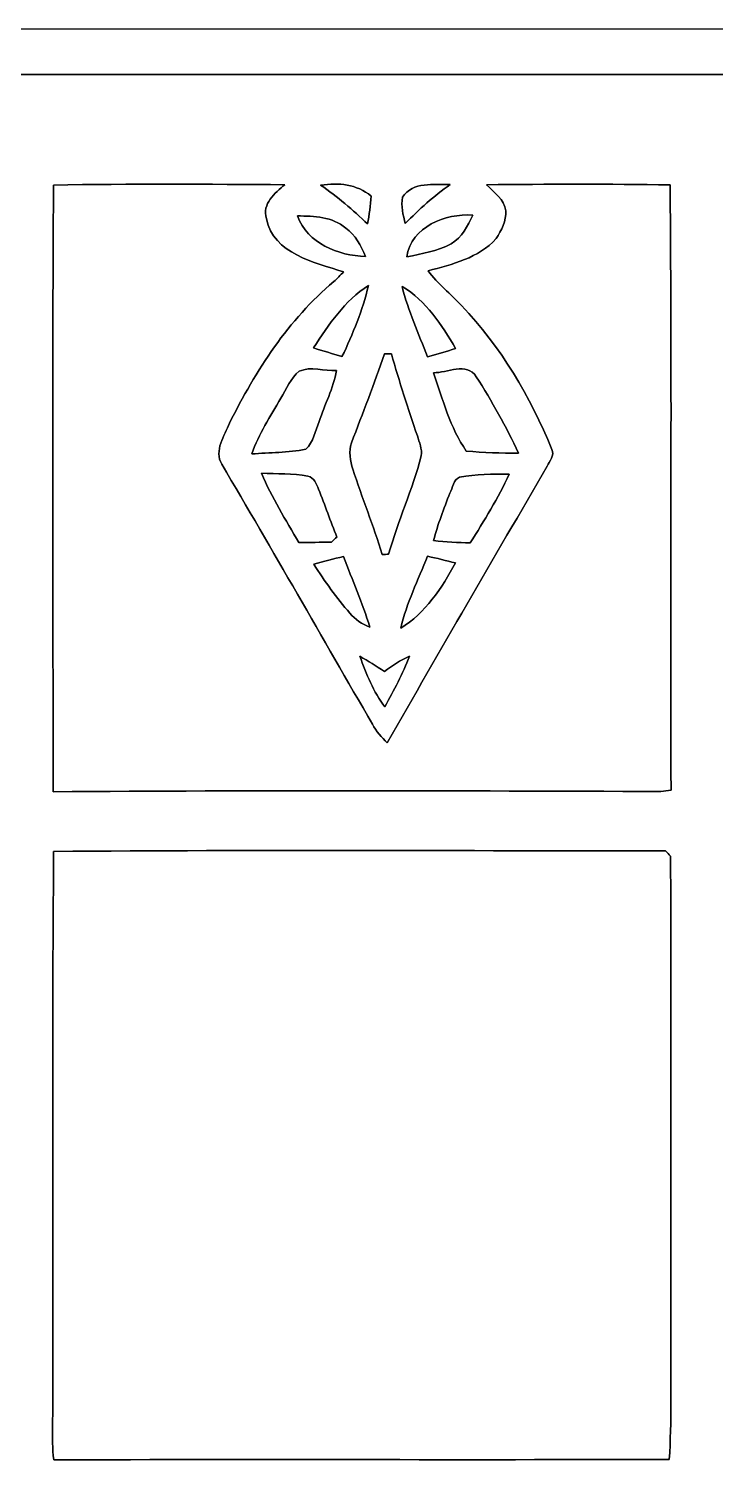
# Model space of a CAD drawing. Header units: centimetres. Extents: x -16.8 to 16.8, y -16.7 to 16.7.
# Drawn here: x -4.78 to 5.36, y -4.81 to 16.67 of the extents above; entities that cross this region are included whole.
import ezdxf

# ---------------------------------------------------------------- set-up
doc = ezdxf.new("R2010")
doc.units = ezdxf.units.CM
doc.header["$MEASUREMENT"] = 0
doc.layers.add('Layer 1', color=7, linetype='Continuous')

msp = doc.modelspace()

# ---------------------------------------------------------------- linework, layer by layer
at = {"layer": 'Layer 1', "color": 7}
for points, knots in [([(-16.77458, 16.66875), (-16.77458, 16.66875), (16.77458, 16.66875), (16.77458, 16.66875), (16.77458, 16.66875), (16.77458, 16.66875), (16.77458, -16.66875), (16.77458, -16.66875), (16.77458, -16.66875), (16.77458, -16.66875), (-16.77458, -16.66875), (-16.77458, -16.66875), (-16.77458, -16.66875), (-16.77458, -16.66875), (-16.77458, 16.66875), (-16.77458, 16.66875), (-16.77458, 16.66875), (-16.77458, 16.66875), (-16.77458, 16.66875), (-16.77458, 16.66875)], [0, 0, 0, 0, 0.16666667, 0.16666667, 0.16666667, 0.16666667, 0.33333333, 0.33333333, 0.33333333, 0.33333333, 0.5, 0.5, 0.5, 0.5, 0.66666667, 0.66666667, 0.66666667, 0.66666667, 1, 1, 1, 1]), ([(-16.1036, 16.00306), (-16.10536, 8.44056), (-16.1036, 0.87771), (-16.10431, -6.68514), (-16.10431, -6.68514), (-16.1096, -9.75184), (-16.09302, -12.81959), (-16.11418, -15.88594), (-16.11418, -15.88594), (-16.09337, -15.96425), (-15.99494, -15.96108), (-15.93003, -15.96566), (-15.93003, -15.96566), (-5.16079, -15.95226), (5.60952, -15.98013), (16.37877, -15.95191), (16.37877, -15.95191), (16.39923, -5.50157), (16.37665, 4.94877), (16.39006, 15.3991), (16.39006, 15.3991), (16.38018, 15.59772), (16.39429, 15.80162), (16.34984, 15.99671), (16.34984, 15.99671), (16.00341, 16.06268), (15.64287, 15.97484), (15.29292, 15.99882), (15.29292, 15.99882), (4.82741, 16.00094), (-5.63809, 15.99247), (-16.1036, 16.00306)], [0, 0, 0, 0, 0.11111111, 0.11111111, 0.11111111, 0.11111111, 0.22222222, 0.22222222, 0.22222222, 0.22222222, 0.33333333, 0.33333333, 0.33333333, 0.33333333, 0.44444444, 0.44444444, 0.44444444, 0.44444444, 0.55555556, 0.55555556, 0.55555556, 0.55555556, 0.66666667, 0.66666667, 0.66666667, 0.66666667, 0.77777778, 0.77777778, 0.77777778, 0.77777778, 1, 1, 1, 1]), ([(-0.46884, 14.36441), (-0.20249, 14.40004), (0.06385, 14.38099), (0.27834, 14.20177), (0.27834, 14.20177), (0.26599, 14.06384), (0.25188, 13.9259), (0.22578, 13.78973), (0.22578, 13.78973), (0.00741, 13.99752), (-0.21908, 14.19472), (-0.46884, 14.36441)], [0, 0, 0, 0, 0.25, 0.25, 0.25, 0.25, 0.5, 0.5, 0.5, 0.5, 1, 1, 1, 1]), ([(0.74295, 14.18343), (0.8957, 14.42156), (1.20333, 14.36546), (1.44851, 14.37217), (1.44851, 14.37217), (1.20509, 14.2046), (0.98672, 14.00634), (0.7814, 13.79502), (0.7814, 13.79502), (0.75247, 13.92061), (0.71261, 14.05643), (0.74295, 14.18343)], [0, 0, 0, 0, 0.25, 0.25, 0.25, 0.25, 0.5, 0.5, 0.5, 0.5, 1, 1, 1, 1]), ([(-4.4196, 14.36441), (-3.27872, 14.38628), (-2.13748, 14.3764), (-0.9966, 14.37005), (-0.9966, 14.37005), (-1.149, 14.24905), (-1.33526, 14.08677), (-1.27176, 13.86769), (-1.27176, 13.86769), (-1.16417, 13.34488), (-0.56127, 13.22282), (-0.13088, 13.08382), (-0.13088, 13.08382), (-0.17639, 13.03337), (-0.22296, 12.98399), (-0.2734, 12.93883), (-0.2734, 12.93883), (-0.9458, 12.37756), (-1.42946, 11.62403), (-1.8161, 10.84651), (-1.8161, 10.84651), (-1.8923, 10.66377), (-2.04752, 10.44257), (-1.9304, 10.24149), (-1.9304, 10.24149), (-1.17757, 8.96726), (-0.44591, 7.68068), (0.29774, 6.40115), (0.29774, 6.40115), (0.35348, 6.29673), (0.43004, 6.20536), (0.51647, 6.12493), (0.51647, 6.12493), (1.29505, 7.49229), (2.08844, 8.85119), (2.87972, 10.21115), (2.87972, 10.21115), (2.91324, 10.28524), (2.99508, 10.37237), (2.94922, 10.46092), (2.94922, 10.46092), (2.63278, 11.23844), (2.19569, 11.97575), (1.61325, 12.58429), (1.61325, 12.58429), (1.45168, 12.75786), (1.264, 12.90673), (1.12007, 13.09617), (1.12007, 13.09617), (1.47391, 13.19777), (1.87043, 13.2842), (2.12443, 13.57348), (2.12443, 13.57348), (2.20627, 13.69236), (2.27683, 13.83489), (2.26836, 13.98305), (2.26836, 13.98305), (2.25178, 14.15556), (2.09232, 14.25434), (1.98437, 14.37005), (1.98437, 14.37005), (2.8889, 14.37781), (3.79377, 14.38346), (4.69829, 14.36652), (4.69829, 14.36652), (4.72581, 11.38661), (4.69935, 8.40669), (4.7117, 5.42678), (4.7117, 5.42678), (4.66196, 5.41902), (4.61257, 5.41055), (4.56318, 5.40597), (4.56318, 5.40597), (1.56774, 5.41937), (-1.42875, 5.42396), (-4.42419, 5.4035), (-4.42419, 5.4035), (-4.4263, 8.39047), (-4.43583, 11.37744), (-4.4196, 14.36441)], [0, 0, 0, 0, 0.04761905, 0.04761905, 0.04761905, 0.04761905, 0.0952381, 0.0952381, 0.0952381, 0.0952381, 0.14285714, 0.14285714, 0.14285714, 0.14285714, 0.19047619, 0.19047619, 0.19047619, 0.19047619, 0.23809524, 0.23809524, 0.23809524, 0.23809524, 0.28571429, 0.28571429, 0.28571429, 0.28571429, 0.33333333, 0.33333333, 0.33333333, 0.33333333, 0.38095238, 0.38095238, 0.38095238, 0.38095238, 0.42857143, 0.42857143, 0.42857143, 0.42857143, 0.47619048, 0.47619048, 0.47619048, 0.47619048, 0.52380952, 0.52380952, 0.52380952, 0.52380952, 0.57142857, 0.57142857, 0.57142857, 0.57142857, 0.61904762, 0.61904762, 0.61904762, 0.61904762, 0.66666667, 0.66666667, 0.66666667, 0.66666667, 0.71428571, 0.71428571, 0.71428571, 0.71428571, 0.76190476, 0.76190476, 0.76190476, 0.76190476, 0.80952381, 0.80952381, 0.80952381, 0.80952381, 0.85714286, 0.85714286, 0.85714286, 0.85714286, 0.9047619, 0.9047619, 0.9047619, 0.9047619, 1, 1, 1, 1]), ([(-0.81033, 13.90826), (-0.56797, 13.90615), (-0.29175, 13.89662), (-0.09772, 13.73011), (-0.09772, 13.73011), (0.04198, 13.62463), (0.13088, 13.47047), (0.19473, 13.31066), (0.19473, 13.31066), (-0.20673, 13.31983), (-0.66675, 13.50327), (-0.81033, 13.90826)], [0, 0, 0, 0, 0.25, 0.25, 0.25, 0.25, 0.5, 0.5, 0.5, 0.5, 1, 1, 1, 1]), ([(0.80398, 13.30325), (0.87383, 13.75375), (1.37619, 13.94425), (1.78082, 13.92202), (1.78082, 13.92202), (1.70709, 13.76116), (1.62066, 13.58653), (1.45944, 13.49657), (1.45944, 13.49657), (1.25836, 13.38545), (1.02482, 13.35193), (0.80398, 13.30325)], [0, 0, 0, 0, 0.25, 0.25, 0.25, 0.25, 0.5, 0.5, 0.5, 0.5, 1, 1, 1, 1]), ([(-0.57326, 11.95881), (-0.3496, 12.29924), (-0.11571, 12.66049), (0.23742, 12.87956), (0.23742, 12.87956), (0.15275, 12.51585), (0.00741, 12.1666), (-0.15311, 11.83005), (-0.15311, 11.83005), (-0.29281, 11.87379), (-0.43392, 11.91648), (-0.57326, 11.95881)], [0, 0, 0, 0, 0.25, 0.25, 0.25, 0.25, 0.5, 0.5, 0.5, 0.5, 1, 1, 1, 1]), ([(0.73519, 12.86581), (1.08973, 12.6552), (1.32327, 12.29854), (1.52682, 11.94999), (1.52682, 11.94999), (1.38959, 11.90554), (1.2513, 11.86427), (1.11196, 11.82617), (1.11196, 11.82617), (0.97719, 12.16942), (0.82691, 12.50774), (0.73519, 12.86581)], [0, 0, 0, 0, 0.25, 0.25, 0.25, 0.25, 0.5, 0.5, 0.5, 0.5, 1, 1, 1, 1]), ([(0.4759, 11.87062), (0.5013, 11.87062), (0.5521, 11.87062), (0.57714, 11.87062), (0.57714, 11.87062), (0.69462, 11.46387), (0.82338, 11.06064), (0.96167, 10.66059), (0.96167, 10.66059), (0.98884, 10.56464), (1.03364, 10.46621), (1.01882, 10.36426), (1.01882, 10.36426), (0.889, 9.87072), (0.67628, 9.40364), (0.53587, 8.91293), (0.53587, 8.91293), (0.51223, 8.91117), (0.46496, 8.90799), (0.44132, 8.90658), (0.44132, 8.90658), (0.31044, 9.33168), (0.14605, 9.74549), (0.00564, 10.16706), (0.00564, 10.16706), (-0.02999, 10.29264), (-0.05927, 10.43234), (-0.01199, 10.55793), (-0.01199, 10.55793), (0.15134, 10.99502), (0.32491, 11.42859), (0.4759, 11.87062)], [0, 0, 0, 0, 0.11111111, 0.11111111, 0.11111111, 0.11111111, 0.22222222, 0.22222222, 0.22222222, 0.22222222, 0.33333333, 0.33333333, 0.33333333, 0.33333333, 0.44444444, 0.44444444, 0.44444444, 0.44444444, 0.55555556, 0.55555556, 0.55555556, 0.55555556, 0.66666667, 0.66666667, 0.66666667, 0.66666667, 0.77777778, 0.77777778, 0.77777778, 0.77777778, 1, 1, 1, 1]), ([(-0.78528, 11.61556), (-0.61242, 11.69352), (-0.41487, 11.61239), (-0.23424, 11.62473), (-0.23424, 11.62473), (-0.28011, 11.36121), (-0.41063, 11.12344), (-0.48966, 10.86979), (-0.48966, 10.86979), (-0.5521, 10.73644), (-0.57221, 10.56428), (-0.68968, 10.46409), (-0.68968, 10.46409), (-0.94933, 10.40624), (-1.22167, 10.41823), (-1.48625, 10.39248), (-1.48625, 10.39248), (-1.39136, 10.68917), (-1.20438, 10.94352), (-1.05974, 11.21657), (-1.05974, 11.21657), (-0.97261, 11.35027), (-0.9144, 11.51431), (-0.78528, 11.61556)], [0, 0, 0, 0, 0.14285714, 0.14285714, 0.14285714, 0.14285714, 0.28571429, 0.28571429, 0.28571429, 0.28571429, 0.42857143, 0.42857143, 0.42857143, 0.42857143, 0.57142857, 0.57142857, 0.57142857, 0.57142857, 0.71428571, 0.71428571, 0.71428571, 0.71428571, 1, 1, 1, 1]), ([(1.19909, 11.59298), (1.39382, 11.58734), (1.6951, 11.75491), (1.83162, 11.53372), (1.83162, 11.53372), (2.06481, 11.17247), (2.27401, 10.79465), (2.45604, 10.40553), (2.45604, 10.40553), (2.19851, 10.4013), (1.94063, 10.41259), (1.68487, 10.43622), (1.68487, 10.43622), (1.44357, 10.78054), (1.3395, 11.20034), (1.19909, 11.59298)], [0, 0, 0, 0, 0.2, 0.2, 0.2, 0.2, 0.4, 0.4, 0.4, 0.4, 0.6, 0.6, 0.6, 0.6, 1, 1, 1, 1]), ([(-1.34549, 10.10708), (-1.11654, 10.09756), (-0.88265, 10.10885), (-0.65617, 10.06334), (-0.65617, 10.06334), (-0.56339, 10.04641), (-0.53411, 9.94657), (-0.49848, 9.87284), (-0.49848, 9.87284), (-0.40464, 9.63824), (-0.32385, 9.39906), (-0.22825, 9.16552), (-0.22825, 9.16552), (-0.25541, 9.14012), (-0.28258, 9.11472), (-0.30903, 9.08897), (-0.30903, 9.08897), (-0.47025, 9.08791), (-0.63006, 9.0865), (-0.79022, 9.08332), (-0.79022, 9.08332), (-0.98601, 9.41881), (-1.18886, 9.75113), (-1.34549, 10.10708)], [0, 0, 0, 0, 0.14285714, 0.14285714, 0.14285714, 0.14285714, 0.28571429, 0.28571429, 0.28571429, 0.28571429, 0.42857143, 0.42857143, 0.42857143, 0.42857143, 0.57142857, 0.57142857, 0.57142857, 0.57142857, 0.71428571, 0.71428571, 0.71428571, 0.71428571, 1, 1, 1, 1]), ([(1.58609, 10.04852), (1.82704, 10.09862), (2.07363, 10.09262), (2.31846, 10.09474), (2.31846, 10.09474), (2.15794, 9.73914), (1.94804, 9.40894), (1.74307, 9.07803), (1.74307, 9.07803), (1.56139, 9.08685), (1.38042, 9.08932), (1.2005, 9.1126), (1.2005, 9.1126), (1.26259, 9.35284), (1.35396, 9.58356), (1.44074, 9.81534), (1.44074, 9.81534), (1.4859, 9.88483), (1.49049, 10.01712), (1.58609, 10.04852)], [0, 0, 0, 0, 0.16666667, 0.16666667, 0.16666667, 0.16666667, 0.33333333, 0.33333333, 0.33333333, 0.33333333, 0.5, 0.5, 0.5, 0.5, 0.66666667, 0.66666667, 0.66666667, 0.66666667, 1, 1, 1, 1]), ([(-0.56727, 8.76547), (-0.42298, 8.80569), (-0.27764, 8.84237), (-0.13159, 8.87871), (-0.13159, 8.87871), (-0.00071, 8.53193), (0.15064, 8.19185), (0.25718, 7.83625), (0.25718, 7.83625), (0.14464, 7.8807), (0.03951, 7.94597), (-0.0381, 8.03981), (-0.0381, 8.03981), (-0.22825, 8.27123), (-0.41346, 8.50829), (-0.56727, 8.76547)], [0, 0, 0, 0, 0.2, 0.2, 0.2, 0.2, 0.4, 0.4, 0.4, 0.4, 0.6, 0.6, 0.6, 0.6, 1, 1, 1, 1]), ([(1.11266, 8.88224), (1.25024, 8.8519), (1.38712, 8.81592), (1.52435, 8.78311), (1.52435, 8.78311), (1.32786, 8.41375), (1.07809, 8.04051), (0.71437, 7.81932), (0.71437, 7.81932), (0.80327, 8.18762), (0.97049, 8.53228), (1.11266, 8.88224)], [0, 0, 0, 0, 0.25, 0.25, 0.25, 0.25, 0.5, 0.5, 0.5, 0.5, 1, 1, 1, 1]), ([(0.11042, 7.4041), (0.23495, 7.33531), (0.35384, 7.25734), (0.47413, 7.18114), (0.47413, 7.18114), (0.5902, 7.26687), (0.71191, 7.34519), (0.84279, 7.40586), (0.84279, 7.40586), (0.74824, 7.14481), (0.60995, 6.9028), (0.4826, 6.65692), (0.4826, 6.65692), (0.31115, 6.87811), (0.20638, 7.1434), (0.11042, 7.4041)], [0, 0, 0, 0, 0.2, 0.2, 0.2, 0.2, 0.4, 0.4, 0.4, 0.4, 0.6, 0.6, 0.6, 0.6, 1, 1, 1, 1]), ([(-4.41643, 4.52226), (-1.40018, 4.54554), (1.61607, 4.53073), (4.63232, 4.52967), (4.63232, 4.52967), (4.65631, 4.50462), (4.6803, 4.47922), (4.70464, 4.45382), (4.70464, 4.45382), (4.71664, 2.04611), (4.705, -0.3616), (4.71029, -2.76931), (4.71029, -2.76931), (4.70852, -3.33304), (4.72122, -3.89784), (4.6863, -4.46123), (4.6863, -4.46123), (1.65206, -4.46511), (-1.38183, -4.46017), (-4.41607, -4.4637), (-4.41607, -4.4637), (-4.43865, -4.30036), (-4.42983, -4.1335), (-4.43159, -3.96981), (-4.43159, -3.96981), (-4.41501, -1.13912), (-4.44465, 1.69157), (-4.41643, 4.52226)], [0, 0, 0, 0, 0.125, 0.125, 0.125, 0.125, 0.25, 0.25, 0.25, 0.25, 0.375, 0.375, 0.375, 0.375, 0.5, 0.5, 0.5, 0.5, 0.625, 0.625, 0.625, 0.625, 0.75, 0.75, 0.75, 0.75, 1, 1, 1, 1])]:
    msp.add_open_spline(points, degree=3, knots=knots, dxfattribs=at)
at = {"layer": 'Layer 1', "color": 251}
for points, knots in [([(-16.1036, 16.00306), (-5.63809, 15.99247), (4.82741, 16.00094), (15.29292, 15.99882), (15.29292, 15.99882), (15.64287, 15.97484), (16.00341, 16.06268), (16.34984, 15.99671), (16.34984, 15.99671), (16.39429, 15.80162), (16.38018, 15.59772), (16.39006, 15.3991), (16.39006, 15.3991), (16.37665, 4.94877), (16.39923, -5.50157), (16.37877, -15.95191), (16.37877, -15.95191), (5.60952, -15.98013), (-5.16079, -15.95226), (-15.93003, -15.96566), (-15.93003, -15.96566), (-15.99494, -15.96108), (-16.09337, -15.96425), (-16.11418, -15.88594), (-16.11418, -15.88594), (-16.09302, -12.81959), (-16.1096, -9.75184), (-16.10431, -6.68514), (-16.10431, -6.68514), (-16.1036, 0.87771), (-16.10536, 8.44056), (-16.1036, 16.00306), (-16.1036, 16.00306), (-16.1036, 16.00306), (-16.1036, 16.00306), (-16.1036, 16.00306)], [0, 0, 0, 0, 0.1, 0.1, 0.1, 0.1, 0.2, 0.2, 0.2, 0.2, 0.3, 0.3, 0.3, 0.3, 0.4, 0.4, 0.4, 0.4, 0.5, 0.5, 0.5, 0.5, 0.6, 0.6, 0.6, 0.6, 0.7, 0.7, 0.7, 0.7, 0.8, 0.8, 0.8, 0.8, 1, 1, 1, 1]), ([(-0.46884, 14.36441), (-0.21908, 14.19472), (0.00741, 13.99752), (0.22578, 13.78973), (0.22578, 13.78973), (0.25188, 13.9259), (0.26599, 14.06384), (0.27834, 14.20177), (0.27834, 14.20177), (0.06385, 14.38099), (-0.20249, 14.40004), (-0.46884, 14.36441), (-0.46884, 14.36441), (-0.46884, 14.36441), (-0.46884, 14.36441), (-0.46884, 14.36441)], [0, 0, 0, 0, 0.2, 0.2, 0.2, 0.2, 0.4, 0.4, 0.4, 0.4, 0.6, 0.6, 0.6, 0.6, 1, 1, 1, 1]), ([(0.74295, 14.18343), (0.71261, 14.05643), (0.75247, 13.92061), (0.7814, 13.79502), (0.7814, 13.79502), (0.98672, 14.00634), (1.20509, 14.2046), (1.44851, 14.37217), (1.44851, 14.37217), (1.20333, 14.36546), (0.8957, 14.42156), (0.74295, 14.18343), (0.74295, 14.18343), (0.74295, 14.18343), (0.74295, 14.18343), (0.74295, 14.18343)], [0, 0, 0, 0, 0.2, 0.2, 0.2, 0.2, 0.4, 0.4, 0.4, 0.4, 0.6, 0.6, 0.6, 0.6, 1, 1, 1, 1]), ([(-4.4196, 14.36441), (-4.43583, 11.37744), (-4.4263, 8.39047), (-4.42419, 5.4035), (-4.42419, 5.4035), (-1.42875, 5.42396), (1.56774, 5.41937), (4.56318, 5.40597), (4.56318, 5.40597), (4.61257, 5.41055), (4.66196, 5.41902), (4.7117, 5.42678), (4.7117, 5.42678), (4.69935, 8.40669), (4.72581, 11.38661), (4.69829, 14.36652), (4.69829, 14.36652), (3.79377, 14.38346), (2.8889, 14.37781), (1.98437, 14.37005), (1.98437, 14.37005), (2.09232, 14.25434), (2.25178, 14.15556), (2.26836, 13.98305), (2.26836, 13.98305), (2.27683, 13.83489), (2.20627, 13.69236), (2.12443, 13.57348), (2.12443, 13.57348), (1.87043, 13.2842), (1.47391, 13.19777), (1.12007, 13.09617), (1.12007, 13.09617), (1.264, 12.90673), (1.45168, 12.75786), (1.61325, 12.58429), (1.61325, 12.58429), (2.19569, 11.97575), (2.63278, 11.23844), (2.94922, 10.46092), (2.94922, 10.46092), (2.99508, 10.37237), (2.91324, 10.28524), (2.87972, 10.21115), (2.87972, 10.21115), (2.08844, 8.85119), (1.29505, 7.49229), (0.51647, 6.12493), (0.51647, 6.12493), (0.43004, 6.20536), (0.35348, 6.29673), (0.29774, 6.40115), (0.29774, 6.40115), (-0.44591, 7.68068), (-1.17757, 8.96726), (-1.9304, 10.24149), (-1.9304, 10.24149), (-2.04752, 10.44257), (-1.8923, 10.66377), (-1.8161, 10.84651), (-1.8161, 10.84651), (-1.42946, 11.62403), (-0.9458, 12.37756), (-0.2734, 12.93883), (-0.2734, 12.93883), (-0.22296, 12.98399), (-0.17639, 13.03337), (-0.13088, 13.08382), (-0.13088, 13.08382), (-0.56127, 13.22282), (-1.16417, 13.34488), (-1.27176, 13.86769), (-1.27176, 13.86769), (-1.33526, 14.08677), (-1.149, 14.24905), (-0.9966, 14.37005), (-0.9966, 14.37005), (-2.13748, 14.3764), (-3.27872, 14.38628), (-4.4196, 14.36441), (-4.4196, 14.36441), (-4.4196, 14.36441), (-4.4196, 14.36441), (-4.4196, 14.36441)], [0, 0, 0, 0, 0.04545455, 0.04545455, 0.04545455, 0.04545455, 0.09090909, 0.09090909, 0.09090909, 0.09090909, 0.13636364, 0.13636364, 0.13636364, 0.13636364, 0.18181818, 0.18181818, 0.18181818, 0.18181818, 0.22727273, 0.22727273, 0.22727273, 0.22727273, 0.27272727, 0.27272727, 0.27272727, 0.27272727, 0.31818182, 0.31818182, 0.31818182, 0.31818182, 0.36363636, 0.36363636, 0.36363636, 0.36363636, 0.40909091, 0.40909091, 0.40909091, 0.40909091, 0.45454545, 0.45454545, 0.45454545, 0.45454545, 0.5, 0.5, 0.5, 0.5, 0.54545455, 0.54545455, 0.54545455, 0.54545455, 0.59090909, 0.59090909, 0.59090909, 0.59090909, 0.63636364, 0.63636364, 0.63636364, 0.63636364, 0.68181818, 0.68181818, 0.68181818, 0.68181818, 0.72727273, 0.72727273, 0.72727273, 0.72727273, 0.77272727, 0.77272727, 0.77272727, 0.77272727, 0.81818182, 0.81818182, 0.81818182, 0.81818182, 0.86363636, 0.86363636, 0.86363636, 0.86363636, 0.90909091, 0.90909091, 0.90909091, 0.90909091, 1, 1, 1, 1]), ([(-0.81033, 13.90826), (-0.66675, 13.50327), (-0.20673, 13.31983), (0.19473, 13.31066), (0.19473, 13.31066), (0.13088, 13.47047), (0.04198, 13.62463), (-0.09772, 13.73011), (-0.09772, 13.73011), (-0.29175, 13.89662), (-0.56797, 13.90615), (-0.81033, 13.90826), (-0.81033, 13.90826), (-0.81033, 13.90826), (-0.81033, 13.90826), (-0.81033, 13.90826)], [0, 0, 0, 0, 0.2, 0.2, 0.2, 0.2, 0.4, 0.4, 0.4, 0.4, 0.6, 0.6, 0.6, 0.6, 1, 1, 1, 1]), ([(0.80398, 13.30325), (1.02482, 13.35193), (1.25836, 13.38545), (1.45944, 13.49657), (1.45944, 13.49657), (1.62066, 13.58653), (1.70709, 13.76116), (1.78082, 13.92202), (1.78082, 13.92202), (1.37619, 13.94425), (0.87383, 13.75375), (0.80398, 13.30325), (0.80398, 13.30325), (0.80398, 13.30325), (0.80398, 13.30325), (0.80398, 13.30325)], [0, 0, 0, 0, 0.2, 0.2, 0.2, 0.2, 0.4, 0.4, 0.4, 0.4, 0.6, 0.6, 0.6, 0.6, 1, 1, 1, 1]), ([(-0.57326, 11.95881), (-0.43392, 11.91648), (-0.29281, 11.87379), (-0.15311, 11.83005), (-0.15311, 11.83005), (0.00741, 12.1666), (0.15275, 12.51585), (0.23742, 12.87956), (0.23742, 12.87956), (-0.11571, 12.66049), (-0.3496, 12.29924), (-0.57326, 11.95881), (-0.57326, 11.95881), (-0.57326, 11.95881), (-0.57326, 11.95881), (-0.57326, 11.95881)], [0, 0, 0, 0, 0.2, 0.2, 0.2, 0.2, 0.4, 0.4, 0.4, 0.4, 0.6, 0.6, 0.6, 0.6, 1, 1, 1, 1]), ([(0.73519, 12.86581), (0.82691, 12.50774), (0.97719, 12.16942), (1.11196, 11.82617), (1.11196, 11.82617), (1.2513, 11.86427), (1.38959, 11.90554), (1.52682, 11.94999), (1.52682, 11.94999), (1.32327, 12.29854), (1.08973, 12.6552), (0.73519, 12.86581), (0.73519, 12.86581), (0.73519, 12.86581), (0.73519, 12.86581), (0.73519, 12.86581)], [0, 0, 0, 0, 0.2, 0.2, 0.2, 0.2, 0.4, 0.4, 0.4, 0.4, 0.6, 0.6, 0.6, 0.6, 1, 1, 1, 1]), ([(0.4759, 11.87062), (0.32491, 11.42859), (0.15134, 10.99502), (-0.01199, 10.55793), (-0.01199, 10.55793), (-0.05927, 10.43234), (-0.02999, 10.29264), (0.00564, 10.16706), (0.00564, 10.16706), (0.14605, 9.74549), (0.31044, 9.33168), (0.44132, 8.90658), (0.44132, 8.90658), (0.46496, 8.90799), (0.51223, 8.91117), (0.53587, 8.91293), (0.53587, 8.91293), (0.67628, 9.40364), (0.889, 9.87072), (1.01882, 10.36426), (1.01882, 10.36426), (1.03364, 10.46621), (0.98884, 10.56464), (0.96167, 10.66059), (0.96167, 10.66059), (0.82338, 11.06064), (0.69462, 11.46387), (0.57714, 11.87062), (0.57714, 11.87062), (0.5521, 11.87062), (0.5013, 11.87062), (0.4759, 11.87062), (0.4759, 11.87062), (0.4759, 11.87062), (0.4759, 11.87062), (0.4759, 11.87062)], [0, 0, 0, 0, 0.1, 0.1, 0.1, 0.1, 0.2, 0.2, 0.2, 0.2, 0.3, 0.3, 0.3, 0.3, 0.4, 0.4, 0.4, 0.4, 0.5, 0.5, 0.5, 0.5, 0.6, 0.6, 0.6, 0.6, 0.7, 0.7, 0.7, 0.7, 0.8, 0.8, 0.8, 0.8, 1, 1, 1, 1]), ([(-0.78528, 11.61556), (-0.9144, 11.51431), (-0.97261, 11.35027), (-1.05974, 11.21657), (-1.05974, 11.21657), (-1.20438, 10.94352), (-1.39136, 10.68917), (-1.48625, 10.39248), (-1.48625, 10.39248), (-1.22167, 10.41823), (-0.94933, 10.40624), (-0.68968, 10.46409), (-0.68968, 10.46409), (-0.57221, 10.56428), (-0.5521, 10.73644), (-0.48966, 10.86979), (-0.48966, 10.86979), (-0.41063, 11.12344), (-0.28011, 11.36121), (-0.23424, 11.62473), (-0.23424, 11.62473), (-0.41487, 11.61239), (-0.61242, 11.69352), (-0.78528, 11.61556), (-0.78528, 11.61556), (-0.78528, 11.61556), (-0.78528, 11.61556), (-0.78528, 11.61556)], [0, 0, 0, 0, 0.125, 0.125, 0.125, 0.125, 0.25, 0.25, 0.25, 0.25, 0.375, 0.375, 0.375, 0.375, 0.5, 0.5, 0.5, 0.5, 0.625, 0.625, 0.625, 0.625, 0.75, 0.75, 0.75, 0.75, 1, 1, 1, 1]), ([(1.19909, 11.59298), (1.3395, 11.20034), (1.44357, 10.78054), (1.68487, 10.43622), (1.68487, 10.43622), (1.94063, 10.41259), (2.19851, 10.4013), (2.45604, 10.40553), (2.45604, 10.40553), (2.27401, 10.79465), (2.06481, 11.17247), (1.83162, 11.53372), (1.83162, 11.53372), (1.6951, 11.75491), (1.39382, 11.58734), (1.19909, 11.59298), (1.19909, 11.59298), (1.19909, 11.59298), (1.19909, 11.59298), (1.19909, 11.59298)], [0, 0, 0, 0, 0.16666667, 0.16666667, 0.16666667, 0.16666667, 0.33333333, 0.33333333, 0.33333333, 0.33333333, 0.5, 0.5, 0.5, 0.5, 0.66666667, 0.66666667, 0.66666667, 0.66666667, 1, 1, 1, 1]), ([(-1.34549, 10.10708), (-1.18886, 9.75113), (-0.98601, 9.41881), (-0.79022, 9.08332), (-0.79022, 9.08332), (-0.63006, 9.0865), (-0.47025, 9.08791), (-0.30903, 9.08897), (-0.30903, 9.08897), (-0.28258, 9.11472), (-0.25541, 9.14012), (-0.22825, 9.16552), (-0.22825, 9.16552), (-0.32385, 9.39906), (-0.40464, 9.63824), (-0.49848, 9.87284), (-0.49848, 9.87284), (-0.53411, 9.94657), (-0.56339, 10.04641), (-0.65617, 10.06334), (-0.65617, 10.06334), (-0.88265, 10.10885), (-1.11654, 10.09756), (-1.34549, 10.10708), (-1.34549, 10.10708), (-1.34549, 10.10708), (-1.34549, 10.10708), (-1.34549, 10.10708)], [0, 0, 0, 0, 0.125, 0.125, 0.125, 0.125, 0.25, 0.25, 0.25, 0.25, 0.375, 0.375, 0.375, 0.375, 0.5, 0.5, 0.5, 0.5, 0.625, 0.625, 0.625, 0.625, 0.75, 0.75, 0.75, 0.75, 1, 1, 1, 1]), ([(1.58609, 10.04852), (1.49049, 10.01712), (1.4859, 9.88483), (1.44074, 9.81534), (1.44074, 9.81534), (1.35396, 9.58356), (1.26259, 9.35284), (1.2005, 9.1126), (1.2005, 9.1126), (1.38042, 9.08932), (1.56139, 9.08685), (1.74307, 9.07803), (1.74307, 9.07803), (1.94804, 9.40894), (2.15794, 9.73914), (2.31846, 10.09474), (2.31846, 10.09474), (2.07363, 10.09262), (1.82704, 10.09862), (1.58609, 10.04852), (1.58609, 10.04852), (1.58609, 10.04852), (1.58609, 10.04852), (1.58609, 10.04852)], [0, 0, 0, 0, 0.14285714, 0.14285714, 0.14285714, 0.14285714, 0.28571429, 0.28571429, 0.28571429, 0.28571429, 0.42857143, 0.42857143, 0.42857143, 0.42857143, 0.57142857, 0.57142857, 0.57142857, 0.57142857, 0.71428571, 0.71428571, 0.71428571, 0.71428571, 1, 1, 1, 1]), ([(-0.56727, 8.76547), (-0.41346, 8.50829), (-0.22825, 8.27123), (-0.0381, 8.03981), (-0.0381, 8.03981), (0.03951, 7.94597), (0.14464, 7.8807), (0.25718, 7.83625), (0.25718, 7.83625), (0.15064, 8.19185), (-0.00071, 8.53193), (-0.13159, 8.87871), (-0.13159, 8.87871), (-0.27764, 8.84237), (-0.42298, 8.80569), (-0.56727, 8.76547), (-0.56727, 8.76547), (-0.56727, 8.76547), (-0.56727, 8.76547), (-0.56727, 8.76547)], [0, 0, 0, 0, 0.16666667, 0.16666667, 0.16666667, 0.16666667, 0.33333333, 0.33333333, 0.33333333, 0.33333333, 0.5, 0.5, 0.5, 0.5, 0.66666667, 0.66666667, 0.66666667, 0.66666667, 1, 1, 1, 1]), ([(1.11266, 8.88224), (0.97049, 8.53228), (0.80327, 8.18762), (0.71437, 7.81932), (0.71437, 7.81932), (1.07809, 8.04051), (1.32786, 8.41375), (1.52435, 8.78311), (1.52435, 8.78311), (1.38712, 8.81592), (1.25024, 8.8519), (1.11266, 8.88224), (1.11266, 8.88224), (1.11266, 8.88224), (1.11266, 8.88224), (1.11266, 8.88224)], [0, 0, 0, 0, 0.2, 0.2, 0.2, 0.2, 0.4, 0.4, 0.4, 0.4, 0.6, 0.6, 0.6, 0.6, 1, 1, 1, 1]), ([(0.11042, 7.4041), (0.20638, 7.1434), (0.31115, 6.87811), (0.4826, 6.65692), (0.4826, 6.65692), (0.60995, 6.9028), (0.74824, 7.14481), (0.84279, 7.40586), (0.84279, 7.40586), (0.71191, 7.34519), (0.5902, 7.26687), (0.47413, 7.18114), (0.47413, 7.18114), (0.35384, 7.25734), (0.23495, 7.33531), (0.11042, 7.4041), (0.11042, 7.4041), (0.11042, 7.4041), (0.11042, 7.4041), (0.11042, 7.4041)], [0, 0, 0, 0, 0.16666667, 0.16666667, 0.16666667, 0.16666667, 0.33333333, 0.33333333, 0.33333333, 0.33333333, 0.5, 0.5, 0.5, 0.5, 0.66666667, 0.66666667, 0.66666667, 0.66666667, 1, 1, 1, 1]), ([(-4.41643, 4.52226), (-4.44465, 1.69157), (-4.41501, -1.13912), (-4.43159, -3.96981), (-4.43159, -3.96981), (-4.42983, -4.1335), (-4.43865, -4.30036), (-4.41607, -4.4637), (-4.41607, -4.4637), (-1.38183, -4.46017), (1.65206, -4.46511), (4.6863, -4.46123), (4.6863, -4.46123), (4.72122, -3.89784), (4.70852, -3.33304), (4.71029, -2.76931), (4.71029, -2.76931), (4.705, -0.3616), (4.71664, 2.04611), (4.70464, 4.45382), (4.70464, 4.45382), (4.6803, 4.47922), (4.65631, 4.50462), (4.63232, 4.52967), (4.63232, 4.52967), (1.61607, 4.53073), (-1.40018, 4.54554), (-4.41643, 4.52226), (-4.41643, 4.52226), (-4.41643, 4.52226), (-4.41643, 4.52226), (-4.41643, 4.52226)], [0, 0, 0, 0, 0.11111111, 0.11111111, 0.11111111, 0.11111111, 0.22222222, 0.22222222, 0.22222222, 0.22222222, 0.33333333, 0.33333333, 0.33333333, 0.33333333, 0.44444444, 0.44444444, 0.44444444, 0.44444444, 0.55555556, 0.55555556, 0.55555556, 0.55555556, 0.66666667, 0.66666667, 0.66666667, 0.66666667, 0.77777778, 0.77777778, 0.77777778, 0.77777778, 1, 1, 1, 1])]:
    msp.add_open_spline(points, degree=3, knots=knots, dxfattribs=at)

doc.saveas('drawing.dxf')
